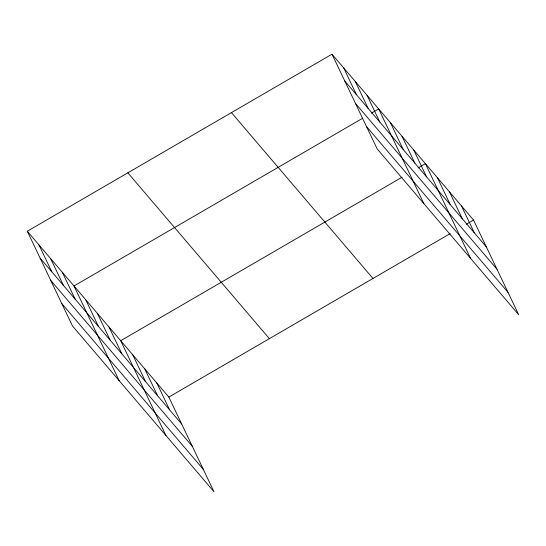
<?xml version="1.0" encoding="UTF-8"?>
<svg xmlns="http://www.w3.org/2000/svg" width="546" height="546" viewBox="0 0 546 546"><rect width="100%" height="100%" fill="white"/><g stroke="black" fill="none" stroke-linecap="round" stroke-linejoin="round"><path stroke-width="0.82" d="M27.3 231.245L168.83 397.085L214.012 491.803L72.475 325.962L27.3 231.245L331.988 54.197L473.525 220.038L518.7 314.755L377.17 148.915L331.988 54.197M362.667 118.243L74.003 285.974L119.185 380.685M371.41 113.159L378.699 108.927L423.873 203.644M402.088 177.204L120.714 340.697L165.888 435.415M418.113 167.888L425.402 163.657L470.577 258.367M168.83 397.085L450.211 233.586M466.236 224.276L473.525 220.038M344.799 81.054L486.336 246.894M355.48 103.447L497.017 269.287M366.489 126.522L508.019 292.363M231.443 112.626L372.973 278.467M127.846 172.823L269.383 338.663M40.111 258.101L181.641 423.942M50.792 280.494L192.322 446.335M61.794 303.569L203.33 469.41M461.493 205.944L474.303 232.801M449.46 191.844L462.271 218.7M437.435 177.75L450.245 204.607M413.725 149.973L426.535 176.829M402.047 136.288L414.858 163.145M390.376 122.611L403.18 149.468M367.021 95.243L379.832 122.099M355.344 81.566L368.154 108.422M343.666 67.881L356.477 94.738M156.804 382.992L169.615 409.848M144.772 368.891L157.582 395.748M132.739 354.798L145.55 381.654M109.036 327.02L121.847 353.876M97.359 313.336L110.169 340.192M85.681 299.652L98.492 326.508M62.326 272.29L75.136 299.147M50.655 258.606L63.466 285.462M38.978 244.929L51.788 271.785"/></g></svg>
